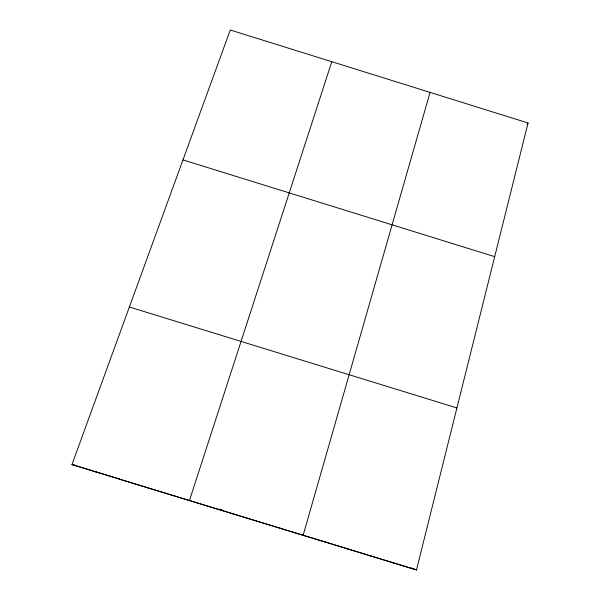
<?xml version="1.0" encoding="UTF-8"?>
<svg xmlns="http://www.w3.org/2000/svg" width="600" height="600" viewBox="0 0 600 600"><rect width="100%" height="100%" fill="white"/><g stroke="black" fill="none" stroke-linecap="round" stroke-linejoin="round"><path stroke-width="0.9" d="M416.467 570L528.053 122.985L230.288 30L71.948 464.618L416.467 570L411.397 567.982M430.05 92.377L303.12 535.327L302.468 534.96M331.793 61.695L189.435 500.558L189.953 500.55M527.018 124.335L528.053 122.985M165.968 493.38L166.733 493.44M118.988 479.01L414.638 569.273M95.475 471.817L96.968 472.103M71.948 464.618L76.387 465.548M219.465 509.048L222.075 509.842M73.688 464.985L119.34 478.95M129.375 306.998L456.923 407.947M182.962 159.907L494.685 256.657M392.235 562.418L393.825 563.077M369.81 555.562L371.168 556.148M347.377 548.7L348.502 549.21M324.93 541.83L325.822 542.273M279.99 528.09L280.41 528.382"/></g></svg>
